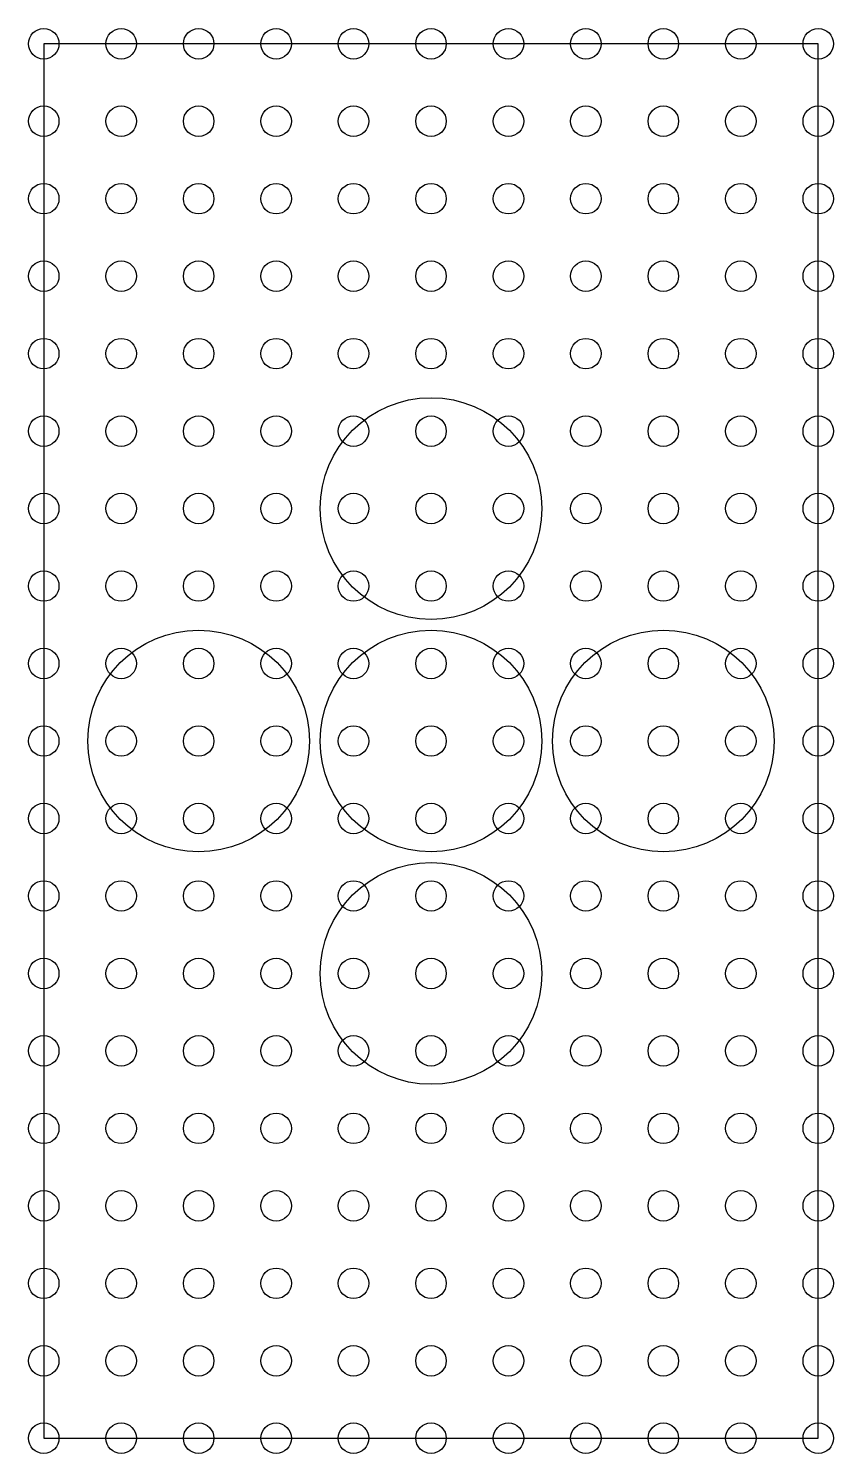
# Model space of a CAD drawing. Header units: millimetres. Extents: x -13.2 to 13.2, y -23.4 to 23.4.
import ezdxf

# ---------------------------------------------------------------- set-up
doc = ezdxf.new("R2010")
doc.units = ezdxf.units.MM

msp = doc.modelspace()

# ---------------------------------------------------------------- linework, layer by layer
msp.add_lwpolyline([(-12.7, -22.86), (12.7, -22.86), (12.7, 22.86), (-12.7, 22.86)], close=True)
for centre, radius in [((-12.7, 22.86), 0.5), ((-10.16, 22.86), 0.5), ((-10.16, 22.86), 0.5), ((-7.62, 22.86), 0.5), ((-5.08, 22.86), 0.5), ((-2.54, 22.86), 0.5), ((0, 22.86), 0.5), ((2.54, 22.86), 0.5), ((2.54, 22.86), 0.5), ((5.08, 22.86), 0.5), ((7.62, 22.86), 0.5), ((10.16, 22.86), 0.5), ((12.7, 22.86), 0.5), ((-12.7, 20.32), 0.5), ((-10.16, 20.32), 0.5), ((-10.16, 20.32), 0.5), ((-7.62, 20.32), 0.5), ((-5.08, 20.32), 0.5), ((-2.54, 20.32), 0.5), ((0, 20.32), 0.5), ((2.54, 20.32), 0.5), ((2.54, 20.32), 0.5), ((5.08, 20.32), 0.5), ((7.62, 20.32), 0.5), ((10.16, 20.32), 0.5), ((12.7, 20.32), 0.5), ((-12.7, 17.78), 0.5), ((-10.16, 17.78), 0.5), ((-7.62, 17.78), 0.5), ((-5.08, 17.78), 0.5), ((-2.54, 17.78), 0.5), ((0, 17.78), 0.5), ((2.54, 17.78), 0.5), ((2.54, 17.78), 0.5), ((5.08, 17.78), 0.5), ((7.62, 17.78), 0.5), ((10.16, 17.78), 0.5), ((12.7, 17.78), 0.5), ((-12.7, 15.24), 0.5), ((-10.16, 15.24), 0.5), ((-7.62, 15.24), 0.5), ((-5.08, 15.24), 0.5), ((-2.54, 15.24), 0.5), ((0, 15.24), 0.5), ((2.54, 15.24), 0.5), ((2.54, 15.24), 0.5), ((5.08, 15.24), 0.5), ((7.62, 15.24), 0.5), ((10.16, 15.24), 0.5), ((12.7, 15.24), 0.5), ((-12.7, 12.7), 0.5), ((-10.16, 12.7), 0.5), ((-7.62, 12.7), 0.5), ((-5.08, 12.7), 0.5), ((-2.54, 12.7), 0.5), ((0, 12.7), 0.5), ((2.54, 12.7), 0.5), ((5.08, 12.7), 0.5), ((7.62, 12.7), 0.5), ((10.16, 12.7), 0.5), ((12.7, 12.7), 0.5), ((0, 7.62), 3.636), ((-12.7, 10.16), 0.5), ((-10.16, 10.16), 0.5), ((-7.62, 10.16), 0.5), ((-5.08, 10.16), 0.5), ((-2.54, 10.16), 0.5), ((0, 10.16), 0.5), ((2.54, 10.16), 0.5), ((5.08, 10.16), 0.5), ((7.62, 10.16), 0.5), ((10.16, 10.16), 0.5), ((12.7, 10.16), 0.5), ((-12.7, 7.62), 0.5), ((-10.16, 7.62), 0.5), ((-7.62, 7.62), 0.5), ((-5.08, 7.62), 0.5), ((-2.54, 7.62), 0.5), ((0, 7.62), 0.5), ((2.54, 7.62), 0.5), ((5.08, 7.62), 0.5), ((7.62, 7.62), 0.5), ((10.16, 7.62), 0.5), ((12.7, 7.62), 0.5), ((-12.7, 5.08), 0.5), ((-10.16, 5.08), 0.5), ((-7.62, 5.08), 0.5), ((-5.08, 5.08), 0.5), ((-2.54, 5.08), 0.5), ((0, 5.08), 0.5), ((2.54, 5.08), 0.5), ((5.08, 5.08), 0.5), ((7.62, 5.08), 0.5), ((10.16, 5.08), 0.5), ((12.7, 5.08), 0.5), ((-7.62, 0), 3.636), ((0, 0), 3.636), ((7.62, 0), 3.636), ((-12.7, 2.54), 0.5), ((-10.16, 2.54), 0.5), ((-7.62, 2.54), 0.5), ((-5.08, 2.54), 0.5), ((-2.54, 2.54), 0.5), ((0, 2.54), 0.5), ((2.54, 2.54), 0.5), ((5.08, 2.54), 0.5), ((7.62, 2.54), 0.5), ((10.16, 2.54), 0.5), ((12.7, 2.54), 0.5), ((-12.7, 0), 0.5), ((-12.7, 0), 0.5), ((-10.16, 0), 0.5), ((-10.16, 0), 0.5), ((-7.62, 0), 0.5), ((-5.08, 0), 0.5), ((-2.54, 0), 0.5), ((0, 0), 0.5), ((2.54, 0), 0.5), ((5.08, 0), 0.5), ((7.62, 0), 0.5), ((10.16, 0), 0.5), ((12.7, 0), 0.5), ((12.7, 0), 0.5), ((-12.7, -2.54), 0.5), ((-10.16, -2.54), 0.5), ((-7.62, -2.54), 0.5), ((-5.08, -2.54), 0.5), ((-2.54, -2.54), 0.5), ((0, -2.54), 0.5), ((2.54, -2.54), 0.5), ((2.54, -2.54), 0.5), ((5.08, -2.54), 0.5), ((7.62, -2.54), 0.5), ((10.16, -2.54), 0.5), ((12.7, -2.54), 0.5), ((0, -7.62), 3.636), ((-12.7, -5.08), 0.5), ((-10.16, -5.08), 0.5), ((-10.16, -5.08), 0.5), ((-7.62, -5.08), 0.5), ((-5.08, -5.08), 0.5), ((-2.54, -5.08), 0.5), ((0, -5.08), 0.5), ((2.54, -5.08), 0.5), ((2.54, -5.08), 0.5), ((5.08, -5.08), 0.5), ((7.62, -5.08), 0.5), ((10.16, -5.08), 0.5), ((12.7, -5.08), 0.5), ((-12.7, -7.62), 0.5), ((-10.16, -7.62), 0.5), ((-10.16, -7.62), 0.5), ((-7.62, -7.62), 0.5), ((-5.08, -7.62), 0.5), ((-2.54, -7.62), 0.5), ((0, -7.62), 0.5), ((2.54, -7.62), 0.5), ((2.54, -7.62), 0.5), ((5.08, -7.62), 0.5), ((7.62, -7.62), 0.5), ((10.16, -7.62), 0.5), ((12.7, -7.62), 0.5), ((-12.7, -10.16), 0.5), ((-10.16, -10.16), 0.5), ((-10.16, -10.16), 0.5), ((-10.16, -10.16), 0.5), ((-7.62, -10.16), 0.5), ((-5.08, -10.16), 0.5), ((-2.54, -10.16), 0.5), ((0, -10.16), 0.5), ((2.54, -10.16), 0.5), ((2.54, -10.16), 0.5), ((2.54, -10.16), 0.5), ((5.08, -10.16), 0.5), ((7.62, -10.16), 0.5), ((10.16, -10.16), 0.5), ((12.7, -10.16), 0.5), ((-12.7, -12.7), 0.5), ((-10.16, -12.7), 0.5), ((-10.16, -12.7), 0.5), ((-7.62, -12.7), 0.5), ((-5.08, -12.7), 0.5), ((-2.54, -12.7), 0.5), ((0, -12.7), 0.5), ((2.54, -12.7), 0.5), ((2.54, -12.7), 0.5), ((5.08, -12.7), 0.5), ((7.62, -12.7), 0.5), ((10.16, -12.7), 0.5), ((12.7, -12.7), 0.5), ((-12.7, -15.24), 0.5), ((-10.16, -15.24), 0.5), ((-10.16, -15.24), 0.5), ((-7.62, -15.24), 0.5), ((-5.08, -15.24), 0.5), ((-2.54, -15.24), 0.5), ((0, -15.24), 0.5), ((2.54, -15.24), 0.5), ((2.54, -15.24), 0.5), ((5.08, -15.24), 0.5), ((7.62, -15.24), 0.5), ((10.16, -15.24), 0.5), ((12.7, -15.24), 0.5), ((-12.7, -17.78), 0.5), ((-10.16, -17.78), 0.5), ((-10.16, -17.78), 0.5), ((-7.62, -17.78), 0.5), ((-5.08, -17.78), 0.5), ((-2.54, -17.78), 0.5), ((0, -17.78), 0.5), ((2.54, -17.78), 0.5), ((2.54, -17.78), 0.5), ((5.08, -17.78), 0.5), ((7.62, -17.78), 0.5), ((10.16, -17.78), 0.5), ((12.7, -17.78), 0.5), ((-12.7, -20.32), 0.5), ((-10.16, -20.32), 0.5), ((-10.16, -20.32), 0.5), ((-7.62, -20.32), 0.5), ((-5.08, -20.32), 0.5), ((-2.54, -20.32), 0.5), ((0, -20.32), 0.5), ((2.54, -20.32), 0.5), ((2.54, -20.32), 0.5), ((5.08, -20.32), 0.5), ((7.62, -20.32), 0.5), ((10.16, -20.32), 0.5), ((12.7, -20.32), 0.5), ((-12.7, -22.86), 0.5), ((-10.16, -22.86), 0.5), ((-10.16, -22.86), 0.5), ((-10.16, -22.86), 0.5), ((-10.16, -22.86), 0.5), ((-7.62, -22.86), 0.5), ((-7.62, -22.86), 0.5), ((-5.08, -22.86), 0.5), ((-5.08, -22.86), 0.5), ((-2.54, -22.86), 0.5), ((-2.54, -22.86), 0.5), ((0, -22.86), 0.5), ((0, -22.86), 0.5), ((2.54, -22.86), 0.5), ((2.54, -22.86), 0.5), ((2.54, -22.86), 0.5), ((2.54, -22.86), 0.5), ((5.08, -22.86), 0.5), ((5.08, -22.86), 0.5), ((7.62, -22.86), 0.5), ((7.62, -22.86), 0.5), ((10.16, -22.86), 0.5), ((10.16, -22.86), 0.5), ((12.7, -22.86), 0.5)]:
    msp.add_circle(centre, radius)

doc.saveas('drawing.dxf')
